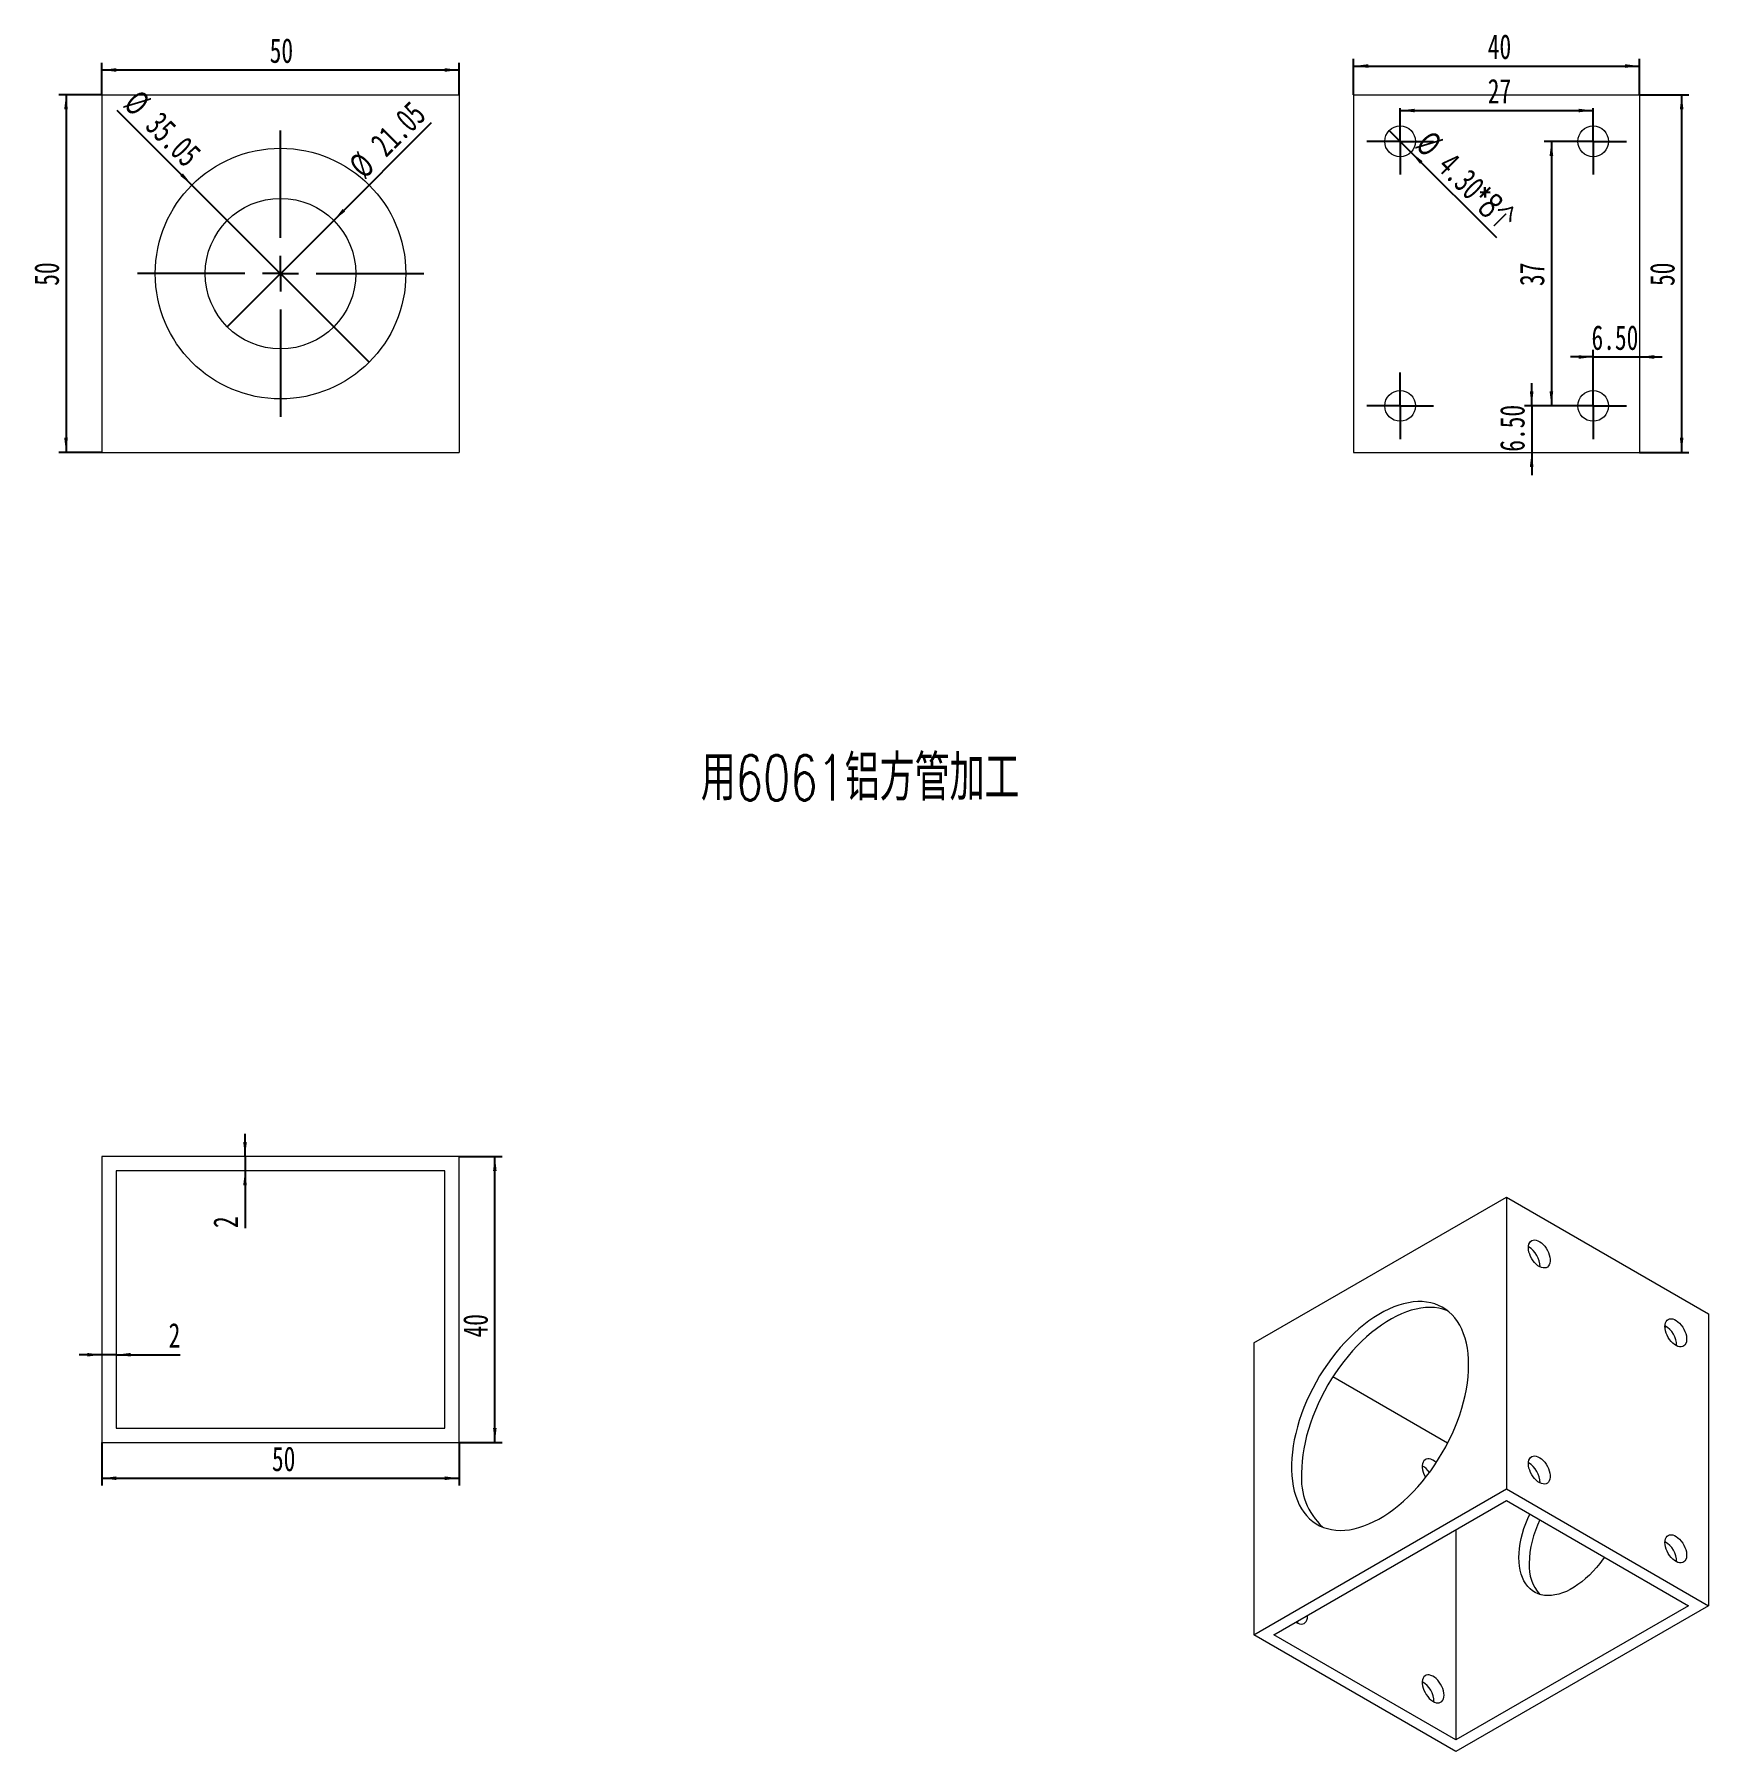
# Model space of a CAD drawing. Header units: millimetres. Extents: x 291 to 760, y 157 to 638.
import ezdxf

# ---------------------------------------------------------------- set-up
doc = ezdxf.new("R2010")
doc.units = ezdxf.units.MM
doc.layers.add('10', color=7, linetype='Continuous')
doc.styles.add('SLDTEXTSTYLE0', font='TXT', dxfattribs={"width": 0.7, "bigfont": 'bigfont'})
doc.styles.add('SLDTEXTSTYLE5', font='TXT', dxfattribs={"width": 0.7})
doc.dimstyles.new('SLDDIMSTYLE0', dxfattribs={"dimtxt": 7.335986, "dimasz": 4.08, "dimexe": 0, "dimexo": 0.0625, "dimgap": 1.833997, "dimtad": 2, "dimlfac": 0.5, "dimrnd": 1e-09, "dimzin": 12, "dimdsep": 46, "dimtxsty": 'SLDTEXTSTYLE5', "dimblk1": 'NONE', "dimsah": 1, "dimcen": 0, "dimadec": 0, "dimazin": 3, "dimtfac": 1, "dimtmove": 0, "dimatfit": 3, "dimldrblk": 'NONE', "dimfxl": 1, "dimfrac": 2, "dimtolj": 1, "dimtzin": 12, "dimarcsym": 0})
doc.dimstyles.new('SLDDIMSTYLE1', dxfattribs={"dimtxt": 7.335986, "dimasz": 4.08, "dimexe": 0, "dimexo": 0.0625, "dimgap": 1.833997, "dimtad": 2, "dimlfac": 0.5, "dimrnd": 1e-09, "dimzin": 12, "dimdsep": 46, "dimtxsty": 'SLDTEXTSTYLE5', "dimsah": 1, "dimcen": 0.09, "dimadec": 0, "dimazin": 3, "dimtfac": 1, "dimtofl": 0, "dimtmove": 0, "dimatfit": 3, "dimfxl": 1, "dimfrac": 2, "dimtolj": 1, "dimtzin": 12, "dimarcsym": 0})
doc.dimstyles.new('SLDDIMSTYLE2', dxfattribs={"dimtxt": 7.335986, "dimasz": 4.08, "dimexe": 0, "dimexo": 0.0625, "dimgap": 1.833997, "dimtad": 2, "dimlfac": 0.5, "dimrnd": 1e-09, "dimzin": 4, "dimdsep": 46, "dimtxsty": 'SLDTEXTSTYLE5', "dimblk1": 'NONE', "dimsah": 1, "dimcen": 0, "dimadec": 0, "dimazin": 1, "dimtfac": 1, "dimtmove": 0, "dimatfit": 3, "dimldrblk": 'NONE', "dimfxl": 1, "dimfrac": 2, "dimtolj": 1, "dimtzin": 12, "dimarcsym": 0})
doc.dimstyles.new('SLDDIMSTYLE3', dxfattribs={"dimtxt": 7.335986, "dimasz": 4.08, "dimexe": 0, "dimexo": 0.0625, "dimgap": 1.833997, "dimtad": 2, "dimlfac": 0.5, "dimrnd": 1e-09, "dimzin": 4, "dimdsep": 46, "dimtxsty": 'SLDTEXTSTYLE5', "dimsah": 1, "dimcen": 0.09, "dimadec": 0, "dimazin": 1, "dimtfac": 1, "dimtmove": 0, "dimatfit": 0, "dimfxl": 1, "dimfrac": 2, "dimtolj": 1, "dimtzin": 12, "dimarcsym": 0})
doc.dimstyles.new('SLDDIMSTYLE4', dxfattribs={"dimtxt": 7.335986, "dimasz": 4.08, "dimexe": 0, "dimexo": 0.0625, "dimgap": 1.833997, "dimtad": 2, "dimlfac": 0.5, "dimrnd": 1e-09, "dimzin": 12, "dimdsep": 46, "dimtxsty": 'SLDTEXTSTYLE5', "dimsah": 1, "dimcen": 0.09, "dimadec": 0, "dimazin": 3, "dimtfac": 1, "dimtmove": 0, "dimatfit": 0, "dimfxl": 1, "dimfrac": 2, "dimtolj": 1, "dimtzin": 12, "dimarcsym": 0})

# ---------------------------------------------------------------- blocks, each defined once
blk = doc.blocks.new('_D')
at = {"layer": '10', "transparency": 16777216}
for q in [(402.42, 612.94), (345.28, 555.8)]:
    blk.add_line((375.05, 585.57), q, dxfattribs=at)
blk.add_solid([(375.05, 585.57), (378.29, 588.1), (377.57, 588.81)], dxfattribs=at)
at = {"layer": '10', "transparency": 16777216, "char_height": 6.879, "attachment_point": 1, "rotation": 45, "style": 'SLDTEXTSTYLE5'}
for s, insert in [('21.05', (384.82, 607.83)), ('%%c', (378.72, 601.73))]:
    blk.add_mtext(s, dxfattribs=dict(at, insert=insert))
blk = doc.blocks.new('_NONE')
blk = doc.blocks.new('_D_1')
at = {"layer": '10', "transparency": 16777216}
for q in [(314.5, 616.34), (384.95, 545.9)]:
    blk.add_line((335.38, 595.47), q, dxfattribs=at)
blk.add_solid([(335.38, 595.47), (332.85, 598.71), (332.13, 598)], dxfattribs=at)
at = {"layer": '10', "transparency": 16777216, "char_height": 6.879, "attachment_point": 1, "rotation": 315, "style": 'SLDTEXTSTYLE5'}
for s, insert in [('%%c', (320.75, 622.59)), ('35.05', (326.85, 616.49))]:
    blk.add_mtext(s, dxfattribs=dict(at, insert=insert))
blk = doc.blocks.new('_D_2')
at = {"layer": '10', "transparency": 16777216}
for p, q in [((310.16, 620.69), (310.16, 629.65)), ((410.16, 620.69), (410.16, 629.65)), ((310.16, 627.65), (410.16, 627.65))]:
    blk.add_line(p, q, dxfattribs=at)
for points in [[(310.16, 627.65), (314.24, 627.14), (314.24, 628.16)], [(410.16, 627.65), (406.08, 628.16), (406.08, 627.14)]]:
    blk.add_solid(points, dxfattribs=at)
at = {"layer": '10', "transparency": 16777216, "insert": (357.13, 636.52), "char_height": 6.879, "attachment_point": 1, "style": 'SLDTEXTSTYLE5'}
blk.add_mtext('50', dxfattribs=at)
blk = doc.blocks.new('_D_3')
at = {"layer": '10', "transparency": 16777216}
for p, q in [((310.16, 620.69), (298.16, 620.69)), ((300.16, 620.69), (300.16, 520.69)), ((310.16, 520.69), (298.16, 520.69))]:
    blk.add_line(p, q, dxfattribs=at)
for points in [[(300.16, 620.69), (299.65, 616.61), (300.67, 616.61)], [(300.16, 520.69), (300.67, 524.77), (299.65, 524.77)]]:
    blk.add_solid(points, dxfattribs=at)
at = {"layer": '10', "transparency": 16777216, "insert": (291.29, 567.29), "char_height": 6.879, "attachment_point": 1, "rotation": 90, "style": 'SLDTEXTSTYLE5'}
blk.add_mtext('50', dxfattribs=at)
blk = doc.blocks.new('SW_CENTERMARKSYMBOL_0')
at = {"layer": '10', "color": 0}
for p, q in [((0, 10), (0, 40.05)), ((0, 0), (0, 5)), ((-10, 0), (-40.05, 0)), ((0, 0), (-5, 0)), ((0, 0), (0, -5)), ((0, 0), (5, 0)), ((10, 0), (40.05, 0)), ((0, -10), (0, -40.05))]:
    blk.add_line(p, q, dxfattribs=at)
blk = doc.blocks.new('SW_CENTERMARKSYMBOL_1')
at = {"layer": '10', "color": 0}
for p, q in [((0, 10), (0, 40.05)), ((0, 0), (0, 5)), ((-10, 0), (-40.05, 0)), ((0, 0), (-5, 0)), ((0, 0), (0, -5)), ((0, 0), (5, 0)), ((10, 0), (40.05, 0)), ((0, -10), (0, -40.05))]:
    blk.add_line(p, q, dxfattribs=at)
blk = doc.blocks.new('_D_4')
at = {"layer": '10', "transparency": 16777216}
for p, q in [((660.36, 620.69), (660.36, 630.75)), ((740.36, 620.69), (740.36, 630.75)), ((660.36, 628.75), (740.36, 628.75))]:
    blk.add_line(p, q, dxfattribs=at)
for points in [[(660.36, 628.75), (664.44, 628.24), (664.44, 629.26)], [(740.36, 628.75), (736.28, 629.26), (736.28, 628.24)]]:
    blk.add_solid(points, dxfattribs=at)
at = {"layer": '10', "transparency": 16777216, "insert": (697.88, 637.62), "char_height": 6.879, "attachment_point": 1, "style": 'SLDTEXTSTYLE5'}
blk.add_mtext('40', dxfattribs=at)
blk = doc.blocks.new('_D_5')
at = {"layer": '10', "transparency": 16777216}
for p, q in [((740.36, 620.69), (754.11, 620.69)), ((752.11, 620.69), (752.11, 520.69)), ((740.36, 520.69), (754.11, 520.69))]:
    blk.add_line(p, q, dxfattribs=at)
for points in [[(752.11, 620.69), (751.61, 616.61), (752.62, 616.61)], [(752.11, 520.69), (752.62, 524.77), (751.61, 524.77)]]:
    blk.add_solid(points, dxfattribs=at)
at = {"layer": '10', "transparency": 16777216, "insert": (743.25, 567.22), "char_height": 6.879, "attachment_point": 1, "rotation": 90, "style": 'SLDTEXTSTYLE5'}
blk.add_mtext('50', dxfattribs=at)
blk = doc.blocks.new('_D_6')
at = {"layer": '10', "transparency": 16777216}
for q in [(670.32, 610.73), (700.29, 580.76)]:
    blk.add_line((676.4, 604.64), q, dxfattribs=at)
blk.add_solid([(676.4, 604.64), (678.93, 601.4), (679.65, 602.12)], dxfattribs=at)
at = {"layer": '10', "transparency": 16777216, "char_height": 6.879, "attachment_point": 1, "rotation": 315}
for s, insert, style in [('%%c', (682.17, 611.18), 'SLDTEXTSTYLE5'), ('4.30', (688.28, 605.07), 'SLDTEXTSTYLE5'), ('*8个', (697.36, 595.99), 'SLDTEXTSTYLE0')]:
    blk.add_mtext(s, dxfattribs=dict(at, insert=insert, style=style))
blk = doc.blocks.new('_D_7')
at = {"layer": '10', "transparency": 16777216}
blk.add_line((673.36, 616.31), (727.36, 616.31), dxfattribs=at)
for points in [[(673.36, 616.31), (677.44, 615.8), (677.44, 616.81)], [(727.36, 616.31), (723.28, 616.81), (723.28, 615.8)]]:
    blk.add_solid(points, dxfattribs=at)
at = {"layer": '10', "transparency": 16777216, "insert": (697.88, 625.17), "char_height": 6.879, "attachment_point": 1, "style": 'SLDTEXTSTYLE5'}
blk.add_mtext('27', dxfattribs=at)
blk = doc.blocks.new('_D_8')
at = {"layer": '10', "transparency": 16777216}
for p, q in [((718.06, 607.69), (713.68, 607.69)), ((715.68, 607.69), (715.68, 533.69)), ((718.06, 533.69), (713.68, 533.69))]:
    blk.add_line(p, q, dxfattribs=at)
for points in [[(715.68, 607.69), (715.17, 603.61), (716.19, 603.61)], [(715.68, 533.69), (716.19, 537.77), (715.17, 537.77)]]:
    blk.add_solid(points, dxfattribs=at)
at = {"layer": '10', "transparency": 16777216, "insert": (706.81, 567.22), "char_height": 6.879, "attachment_point": 1, "rotation": 90, "style": 'SLDTEXTSTYLE5'}
blk.add_mtext('37', dxfattribs=at)
blk = doc.blocks.new('_D_9')
at = {"layer": '10', "transparency": 16777216}
for p, q in [((710.16, 533.69), (710.16, 540.04)), ((718.06, 533.69), (708.16, 533.69)), ((710.16, 533.69), (710.16, 520.69)), ((710.16, 520.69), (710.16, 514.34))]:
    blk.add_line(p, q, dxfattribs=at)
for points in [[(710.16, 533.69), (710.67, 537.77), (709.65, 537.77)], [(710.16, 520.69), (709.65, 516.61), (710.67, 516.61)]]:
    blk.add_solid(points, dxfattribs=at)
at = {"layer": '10', "transparency": 16777216, "insert": (701.29, 520.87), "char_height": 6.879, "attachment_point": 1, "rotation": 90, "style": 'SLDTEXTSTYLE5'}
blk.add_mtext('6.50', dxfattribs=at)
blk = doc.blocks.new('_D_10')
at = {"layer": '10', "transparency": 16777216}
for p, q in [((727.36, 542.99), (727.36, 549.37)), ((727.36, 547.37), (721.01, 547.37)), ((727.36, 547.37), (740.36, 547.37)), ((740.36, 547.37), (746.71, 547.37))]:
    blk.add_line(p, q, dxfattribs=at)
for points in [[(727.36, 547.37), (723.28, 547.88), (723.28, 546.86)], [(740.36, 547.37), (744.44, 546.86), (744.44, 547.88)]]:
    blk.add_solid(points, dxfattribs=at)
at = {"layer": '10', "transparency": 16777216, "insert": (726.9, 556.24), "char_height": 6.879, "attachment_point": 1, "style": 'SLDTEXTSTYLE5'}
blk.add_mtext('6.50', dxfattribs=at)
blk = doc.blocks.new('SW_CENTERMARKSYMBOL_2')
at = {"layer": '10', "color": 0}
for p, q in [((0, 5), (0, 9.3)), ((0, 0), (0, 5)), ((-5, 0), (-9.3, 0)), ((0, 0), (-5, 0)), ((0, 0), (0, -5)), ((0, 0), (5, 0)), ((5, 0), (9.3, 0)), ((0, -5), (0, -9.3))]:
    blk.add_line(p, q, dxfattribs=at)
blk = doc.blocks.new('SW_CENTERMARKSYMBOL_3')
at = {"layer": '10', "color": 0}
for p, q in [((0, 5), (0, 9.3)), ((0, 0), (0, 5)), ((-5, 0), (-9.3, 0)), ((0, 0), (-5, 0)), ((0, 0), (0, -5)), ((0, 0), (5, 0)), ((5, 0), (9.3, 0)), ((0, -5), (0, -9.3))]:
    blk.add_line(p, q, dxfattribs=at)
blk = doc.blocks.new('SW_CENTERMARKSYMBOL_4')
at = {"layer": '10', "color": 0}
for p, q in [((0, 5), (0, 9.3)), ((0, 0), (0, 5)), ((-5, 0), (-9.3, 0)), ((0, 0), (-5, 0)), ((0, 0), (0, -5)), ((0, 0), (5, 0)), ((5, 0), (9.3, 0)), ((0, -5), (0, -9.3))]:
    blk.add_line(p, q, dxfattribs=at)
blk = doc.blocks.new('SW_CENTERMARKSYMBOL_5')
at = {"layer": '10', "color": 0}
for p, q in [((0, 5), (0, 9.3)), ((0, 0), (0, 5)), ((-5, 0), (-9.3, 0)), ((0, 0), (-5, 0)), ((0, 0), (0, -5)), ((0, 0), (5, 0)), ((5, 0), (9.3, 0)), ((0, -5), (0, -9.3))]:
    blk.add_line(p, q, dxfattribs=at)
blk = doc.blocks.new('_D_11')
at = {"layer": '10', "transparency": 16777216}
for p, q in [((350.23, 323.73), (350.23, 330.08)), ((350.23, 323.73), (350.23, 319.73)), ((350.23, 319.73), (350.23, 303.71))]:
    blk.add_line(p, q, dxfattribs=at)
for points in [[(350.23, 323.73), (350.74, 327.81), (349.72, 327.81)], [(350.23, 319.73), (349.72, 315.65), (350.74, 315.65)]]:
    blk.add_solid(points, dxfattribs=at)
at = {"layer": '10', "transparency": 16777216, "insert": (341.36, 303.71), "char_height": 6.88, "attachment_point": 1, "rotation": 90, "style": 'SLDTEXTSTYLE5'}
blk.add_mtext('2', dxfattribs=at)
blk = doc.blocks.new('_D_12')
at = {"layer": '10', "transparency": 16777216}
for p, q in [((310.16, 268.28), (303.81, 268.28)), ((314.16, 268.28), (310.16, 268.28)), ((314.16, 268.28), (332.06, 268.28))]:
    blk.add_line(p, q, dxfattribs=at)
for points in [[(310.16, 268.28), (306.08, 268.78), (306.08, 267.77)], [(314.16, 268.28), (318.24, 267.77), (318.24, 268.78)]]:
    blk.add_solid(points, dxfattribs=at)
at = {"layer": '10', "transparency": 16777216, "insert": (328.85, 277.14), "char_height": 6.88, "attachment_point": 1, "style": 'SLDTEXTSTYLE5'}
blk.add_mtext('2', dxfattribs=at)
blk = doc.blocks.new('_D_13')
at = {"layer": '10', "transparency": 16777216}
for p, q in [((310.16, 243.73), (310.16, 231.73)), ((410.16, 243.73), (410.16, 231.73)), ((310.16, 233.73), (410.16, 233.73))]:
    blk.add_line(p, q, dxfattribs=at)
for points in [[(310.16, 233.73), (314.24, 233.22), (314.24, 234.24)], [(410.16, 233.73), (406.08, 234.24), (406.08, 233.22)]]:
    blk.add_solid(points, dxfattribs=at)
at = {"layer": '10', "transparency": 16777216, "insert": (357.76, 242.6), "char_height": 6.879, "attachment_point": 1, "style": 'SLDTEXTSTYLE5'}
blk.add_mtext('50', dxfattribs=at)
blk = doc.blocks.new('_D_14')
at = {"layer": '10', "transparency": 16777216}
for p, q in [((410.16, 323.73), (422.12, 323.73)), ((420.12, 243.73), (420.12, 323.73)), ((410.16, 243.73), (422.12, 243.73))]:
    blk.add_line(p, q, dxfattribs=at)
for points in [[(420.12, 323.73), (419.61, 319.65), (420.62, 319.65)], [(420.12, 243.73), (420.62, 247.81), (419.61, 247.81)]]:
    blk.add_solid(points, dxfattribs=at)
at = {"layer": '10', "transparency": 16777216, "insert": (411.25, 273.1), "char_height": 6.879, "attachment_point": 1, "rotation": 90, "style": 'SLDTEXTSTYLE5'}
blk.add_mtext('40', dxfattribs=at)

msp = doc.modelspace()

# ---------------------------------------------------------------- linework, layer by layer
at = {"color": 7, "linetype": 'Continuous', "lineweight": 15}
for p, q in [((310.162, 620.685), (310.162, 520.685)), ((310.162, 620.685), (410.162, 620.685)), ((410.162, 620.685), (410.162, 520.685)), ((660.364, 620.685), (660.364, 520.685)), ((660.364, 620.685), (740.364, 620.685)), ((740.364, 620.685), (740.364, 520.685)), ((310.162, 520.685), (410.162, 520.685)), ((660.364, 520.685), (740.364, 520.685)), ((310.162, 323.733), (310.162, 243.733)), ((410.162, 323.733), (310.162, 323.733)), ((410.162, 243.733), (410.162, 323.733)), ((406.162, 319.733), (314.162, 319.733)), ((314.162, 319.733), (314.162, 247.733)), ((406.162, 247.733), (406.162, 319.733)), ((632.391, 271.561), (703.102, 312.382)), ((703.102, 312.382), (703.102, 230.728)), ((703.102, 312.382), (759.671, 279.726)), ((759.671, 279.726), (759.671, 198.071)), ((747.854, 276.17), (747.444, 275.933)), ((632.391, 271.561), (632.391, 189.907)), ((686.633, 243.514), (654.523, 262.051)), ((314.162, 247.733), (406.162, 247.733)), ((310.162, 243.733), (410.162, 243.733)), ((632.391, 189.907), (703.102, 230.728)), ((703.102, 230.728), (759.671, 198.071)), ((638.048, 189.907), (703.102, 227.462)), ((703.102, 227.462), (754.014, 198.071)), ((688.96, 219.298), (688.96, 160.517)), ((754.014, 198.071), (688.96, 160.517)), ((759.671, 198.071), (688.96, 157.251)), ((644.617, 193.7), (644.617, 193.227)), ((647.453, 195.093), (647.446, 195.333)), ((688.96, 157.251), (632.391, 189.907)), ((688.96, 160.517), (638.048, 189.907))]:
    msp.add_line(p, q, dxfattribs=at)
at = {"color": 7, "linetype": 'Continuous', "lineweight": 15, "flags": 128}
for points in [[(709.254, 298.215), (709.293, 298.756), (709.41, 299.237), (709.602, 299.646), (709.864, 299.973), (710.188, 300.208), (710.567, 300.347), (710.991, 300.385), (711.448, 300.321), (711.928, 300.157), (712.417, 299.898), (712.903, 299.549), (713.373, 299.121), (713.815, 298.623), (714.217, 298.07), (714.57, 297.475), (714.864, 296.853), (715.092, 296.222), (715.247, 295.596), (715.325, 294.993), (715.325, 294.428), (715.247, 293.916), (715.092, 293.469), (714.864, 293.1), (714.57, 292.818), (714.217, 292.63), (713.815, 292.542), (713.373, 292.555), (712.903, 292.669), (712.417, 292.881), (711.928, 293.186), (711.448, 293.576), (710.991, 294.041), (710.567, 294.568), (710.188, 295.144), (709.864, 295.754), (709.602, 296.383), (709.41, 297.013), (709.293, 297.63), (709.254, 298.215)], [(692.531, 265.452), (692.491, 267.048), (692.372, 268.594), (692.174, 270.083), (691.898, 271.512), (691.545, 272.875), (691.115, 274.169), (690.611, 275.389), (690.033, 276.532), (689.384, 277.593), (688.665, 278.569), (687.88, 279.458), (687.03, 280.256), (686.118, 280.961), (685.147, 281.57), (684.121, 282.081), (683.042, 282.494), (681.914, 282.806), (680.741, 283.017), (679.526, 283.125), (678.274, 283.132), (676.988, 283.035), (675.672, 282.837), (674.331, 282.537), (672.968, 282.136), (671.589, 281.637), (670.198, 281.039), (668.799, 280.346), (667.396, 279.559), (665.995, 278.681), (664.599, 277.715), (663.213, 276.664), (661.842, 275.531), (660.489, 274.32), (659.16, 273.035), (657.859, 271.68), (656.589, 270.259), (655.355, 268.776), (654.16, 267.237), (653.009, 265.647), (651.906, 264.01), (650.853, 262.332), (649.854, 260.618), (648.912, 258.874), (648.031, 257.105), (647.213, 255.317), (646.461, 253.516), (645.776, 251.707), (645.163, 249.896), (644.621, 248.089), (644.154, 246.292), (643.762, 244.51), (643.447, 242.75), (643.21, 241.017), (643.052, 239.316), (642.973, 237.653), (642.973, 236.033), (643.052, 234.462), (643.21, 232.944), (643.447, 231.484), (643.762, 230.087), (644.154, 228.758), (644.621, 227.5), (645.163, 226.319), (645.776, 225.216), (646.461, 224.197), (647.213, 223.264), (648.031, 222.421), (648.912, 221.669), (649.854, 221.012), (650.853, 220.451), (651.906, 219.989), (653.009, 219.627), (654.16, 219.365), (655.355, 219.205), (656.589, 219.148), (657.859, 219.193), (659.16, 219.341), (660.489, 219.59), (661.842, 219.94), (663.213, 220.391), (664.599, 220.939), (665.995, 221.585), (667.396, 222.325), (668.799, 223.158), (670.198, 224.08), (671.589, 225.089), (672.968, 226.182), (674.331, 227.354), (675.672, 228.603), (676.988, 229.923), (678.274, 231.312), (679.526, 232.764), (680.741, 234.276), (681.914, 235.841), (683.042, 237.455), (684.121, 239.113), (685.147, 240.81), (686.118, 242.54), (687.03, 244.297), (687.88, 246.076), (688.665, 247.872), (689.384, 249.678), (690.033, 251.488), (690.611, 253.298), (691.115, 255.101), (691.545, 256.891), (691.898, 258.662), (692.174, 260.41), (692.372, 262.127), (692.491, 263.81), (692.531, 265.452)], [(686.627, 280.584), (686.416, 280.667), (685.313, 281.03), (684.162, 281.291), (682.967, 281.451), (681.733, 281.508), (680.463, 281.463), (679.162, 281.316), (677.832, 281.067), (676.48, 280.716), (675.109, 280.266), (673.723, 279.717), (672.327, 279.071), (670.926, 278.331), (669.523, 277.499), (668.124, 276.576), (666.733, 275.567), (665.354, 274.475), (663.991, 273.303), (662.65, 272.054), (661.334, 270.733), (660.048, 269.344), (658.795, 267.892), (657.581, 266.381), (656.407, 264.816), (655.28, 263.201), (654.201, 261.543), (653.175, 259.847), (652.204, 258.117), (651.292, 256.36), (650.442, 254.58), (649.657, 252.785), (648.938, 250.979), (648.289, 249.168), (647.711, 247.359), (647.207, 245.556), (646.777, 243.766), (646.424, 241.994), (646.148, 240.247), (645.95, 238.529), (645.831, 236.846), (645.791, 235.204)], [(747.438, 276.172), (747.477, 276.713), (747.594, 277.194), (747.786, 277.603), (748.047, 277.93), (748.372, 278.165), (748.751, 278.304), (749.175, 278.342), (749.632, 278.278), (750.112, 278.114), (750.601, 277.855), (751.086, 277.506), (751.556, 277.078), (751.998, 276.58), (752.401, 276.027), (752.754, 275.432), (753.048, 274.81), (753.275, 274.179), (753.43, 273.553), (753.509, 272.95), (753.509, 272.385), (753.43, 271.873), (753.275, 271.426), (753.048, 271.057), (752.754, 270.775), (752.401, 270.587), (751.998, 270.499), (751.556, 270.512), (751.086, 270.626), (750.601, 270.838), (750.112, 271.143), (749.632, 271.533), (749.175, 271.998), (748.751, 272.525), (748.372, 273.101), (748.047, 273.711), (747.786, 274.34), (747.594, 274.97), (747.477, 275.587), (747.438, 276.172)], [(683.466, 238.092), (683.442, 238.114), (682.962, 238.504), (682.473, 238.809), (681.988, 239.021), (681.518, 239.135), (681.076, 239.148), (680.673, 239.059), (680.32, 238.872), (680.026, 238.59), (679.799, 238.221), (679.644, 237.774), (679.565, 237.262), (679.565, 236.697), (679.644, 236.094), (679.799, 235.468), (680.026, 234.837), (680.32, 234.215), (680.476, 233.937)], [(709.254, 237.791), (709.293, 238.332), (709.41, 238.813), (709.602, 239.222), (709.864, 239.549), (710.188, 239.784), (710.567, 239.923), (710.991, 239.961), (711.448, 239.897), (711.928, 239.733), (712.417, 239.474), (712.903, 239.125), (713.373, 238.697), (713.815, 238.199), (714.217, 237.646), (714.57, 237.051), (714.864, 236.429), (715.092, 235.798), (715.247, 235.172), (715.325, 234.569), (715.325, 234.004), (715.247, 233.492), (715.092, 233.045), (714.864, 232.676), (714.57, 232.394), (714.217, 232.206), (713.815, 232.118), (713.373, 232.131), (712.903, 232.245), (712.417, 232.457), (711.928, 232.762), (711.448, 233.152), (710.991, 233.617), (710.567, 234.144), (710.188, 234.72), (709.864, 235.33), (709.602, 235.959), (709.41, 236.589), (709.293, 237.206), (709.254, 237.791)], [(730.5, 211.646), (730.148, 211.142), (729.241, 209.926), (728.293, 208.764), (727.308, 207.663), (726.293, 206.628), (725.252, 205.665), (724.19, 204.78), (723.115, 203.976), (722.03, 203.258), (720.943, 202.631), (719.859, 202.096), (718.783, 201.658), (717.722, 201.318), (716.681, 201.079), (715.665, 200.941), (714.681, 200.906), (713.733, 200.973), (712.826, 201.142), (711.966, 201.413), (711.156, 201.783), (710.401, 202.252), (709.706, 202.815), (709.073, 203.471), (708.507, 204.216), (708.01, 205.045), (707.584, 205.955), (707.233, 206.941), (706.958, 207.997), (706.761, 209.117), (706.642, 210.297), (706.602, 211.528), (706.642, 212.806), (706.761, 214.123), (706.958, 215.471), (707.233, 216.845), (707.584, 218.236), (708.01, 219.637), (708.507, 221.04), (709.073, 222.439), (709.64, 223.688)], [(747.438, 215.748), (747.477, 216.289), (747.594, 216.77), (747.786, 217.179), (748.047, 217.506), (748.372, 217.741), (748.751, 217.88), (749.175, 217.918), (749.632, 217.854), (750.112, 217.69), (750.601, 217.431), (751.086, 217.082), (751.556, 216.654), (751.998, 216.156), (752.401, 215.603), (752.754, 215.008), (753.048, 214.386), (753.275, 213.755), (753.43, 213.129), (753.509, 212.526), (753.509, 211.961), (753.43, 211.449), (753.275, 211.002), (753.048, 210.633), (752.754, 210.351), (752.401, 210.163), (751.998, 210.075), (751.556, 210.088), (751.086, 210.202), (750.601, 210.414), (750.112, 210.719), (749.632, 211.109), (749.175, 211.574), (748.751, 212.101), (748.372, 212.677), (748.047, 213.287), (747.786, 213.916), (747.594, 214.546), (747.477, 215.163), (747.438, 215.748)], [(644.208, 193.463), (644.29, 193.411), (644.779, 193.152), (645.258, 192.988), (645.716, 192.924), (646.139, 192.962), (646.518, 193.1), (646.843, 193.336), (647.104, 193.663), (647.296, 194.072), (647.413, 194.553), (647.453, 195.093)], [(685.636, 173.05), (685.597, 173.636), (685.48, 174.253), (685.288, 174.883), (685.027, 175.512), (684.702, 176.122), (684.323, 176.698), (683.899, 177.225), (683.442, 177.69), (682.962, 178.08), (682.473, 178.385), (681.988, 178.597), (681.518, 178.711), (681.076, 178.724), (680.673, 178.635), (680.32, 178.448), (680.026, 178.166), (679.799, 177.797), (679.644, 177.35), (679.565, 176.838), (679.565, 176.273), (679.644, 175.67), (679.799, 175.044), (680.026, 174.413), (680.32, 173.791), (680.673, 173.196), (681.076, 172.643), (681.518, 172.145), (681.988, 171.717), (682.473, 171.368), (682.962, 171.108), (683.442, 170.945), (683.899, 170.881), (684.323, 170.919), (684.702, 171.057), (685.027, 171.293), (685.288, 171.62), (685.48, 172.029), (685.597, 172.51), (685.636, 173.05)]]:
    msp.add_lwpolyline(points, dxfattribs=at)
at = {"color": 7, "linetype": 'Continuous', "lineweight": 15}
for centre, radius in [((673.364, 607.685), 4.3), ((727.364, 607.685), 4.3), ((360.162, 570.685), 35.05), ((360.162, 570.685), 21.05), ((673.364, 533.685), 4.3), ((727.364, 533.685), 4.3)]:
    msp.add_circle(centre, radius, dxfattribs=at)
for centre, radius, start, end in [((706.07, 292.867), 6.43, 359.74815, 60.24647), ((744.254, 270.824), 6.43, 359.74818, 60.24644), ((676.83, 232.211), 5.704, 33.70665, 61.37535), ((706.07, 232.443), 6.43, 359.74814, 60.24648), ((664.176, 233.659), 18.45, 175.19603, 227.42827), ((738.49, 209.095), 29.07, 153.52448, 178.4222), ((744.254, 210.4), 6.43, 359.74817, 60.24645), ((721.14, 209.148), 11.733, 176.34518, 222.37736), ((676.371, 171.212), 6.43, 359.74817, 60.24645)]:
    msp.add_arc(centre, radius, start, end, dxfattribs=at)

# ---------------------------------------------------------------- block references
at = {"layer": '10'}
for name, p in [('SW_CENTERMARKSYMBOL_4', (673.364, 607.685)), ('SW_CENTERMARKSYMBOL_5', (727.364, 607.685)), ('SW_CENTERMARKSYMBOL_0', (360.162, 570.685)), ('SW_CENTERMARKSYMBOL_1', (360.162, 570.685)), ('SW_CENTERMARKSYMBOL_3', (673.364, 533.685)), ('SW_CENTERMARKSYMBOL_2', (727.364, 533.685))]:
    msp.add_blockref(name, p, dxfattribs=at)

# ---------------------------------------------------------------- texts
at = {"layer": '10', "insert": (477.73, 436.007), "char_height": 12.7, "attachment_point": 1, "style": 'SLDTEXTSTYLE0'}
msp.add_mtext('用6061铝方管加工', dxfattribs=at)

# ---------------------------------------------------------------- dimensions: what is measured, and where the dimension line sits
at = {"layer": '10'}
for base, p1, p2, dimstyle, picture, middle in [((410.162, 627.649), (310.162, 620.685), (410.162, 620.685), 'SLDDIMSTYLE1', '_D_2', (360.341, 627.649)), ((740.364, 628.75), (660.364, 620.685), (740.364, 620.685), 'SLDDIMSTYLE1', '_D_4', (701.095, 628.75)), ((727.364, 616.305), (673.364, 616.985), (727.364, 616.985), 'SLDDIMSTYLE1', '_D_7', (701.095, 616.305)), ((740.364, 547.368), (727.364, 542.985), (740.364, 520.685), 'SLDDIMSTYLE3', '_D_10', (733.324, 547.368)), ((310.162, 268.275), (314.162, 247.733), (310.162, 243.733), 'SLDDIMSTYLE4', '_D_12', (330.457, 268.275)), ((410.162, 233.733), (310.162, 243.733), (410.162, 243.733), 'SLDDIMSTYLE1', '_D_13', (360.973, 233.733))]:
    dim = msp.add_linear_dim(base=base, p1=p1, p2=p2, dimstyle=dimstyle, dxfattribs=at)
    dim.commit()
    dim.dimension.update_dxf_attribs({"geometry": picture, "text_midpoint": middle, "dimtype": 160})
for base, p1, p2, dimstyle, picture, middle in [((300.162, 520.685), (310.162, 620.685), (310.162, 520.685), 'SLDDIMSTYLE1', '_D_3', (300.162, 570.496)), ((752.113, 520.685), (740.364, 620.685), (740.364, 520.685), 'SLDDIMSTYLE1', '_D_5', (752.113, 570.435)), ((715.678, 533.685), (718.064, 607.685), (718.064, 533.685), 'SLDDIMSTYLE1', '_D_8', (715.678, 570.435)), ((710.161, 520.685), (718.064, 533.685), (740.364, 520.685), 'SLDDIMSTYLE3', '_D_9', (710.161, 527.286)), ((350.227, 319.733), (310.162, 323.733), (314.162, 319.733), 'SLDDIMSTYLE4', '_D_11', (350.227, 305.318)), ((420.115, 323.733), (410.162, 243.733), (410.162, 323.733), 'SLDDIMSTYLE1', '_D_14', (420.115, 276.308))]:
    dim = msp.add_linear_dim(base=base, p1=p1, p2=p2, angle=90, dimstyle=dimstyle, dxfattribs=at)
    dim.commit()
    dim.dimension.update_dxf_attribs({"geometry": picture, "text_midpoint": middle, "dimtype": 160})
for p1, p2, picture, middle in [((384.946, 545.901), (335.378, 595.469), '_D_1', (323.028, 607.82)), ((345.277, 555.801), (375.047, 585.57), '_D', (393.911, 604.434))]:
    dim = msp.add_diameter_dim_2p(p1=p1, p2=p2, dimstyle='SLDDIMSTYLE0', dxfattribs=at)
    dim.commit()
    dim.dimension.update_dxf_attribs({"geometry": picture, "text_midpoint": middle, "dimtype": 163})
dim = msp.add_diameter_dim_2p(p1=(670.323, 610.726), p2=(676.404, 604.645), text='<>*8个', dimstyle='SLDDIMSTYLE2', dxfattribs=at)
dim.commit()
dim.dimension.update_dxf_attribs({"geometry": '_D_6', "text_midpoint": (688.625, 592.424), "dimtype": 163})

doc.saveas('drawing.dxf')
